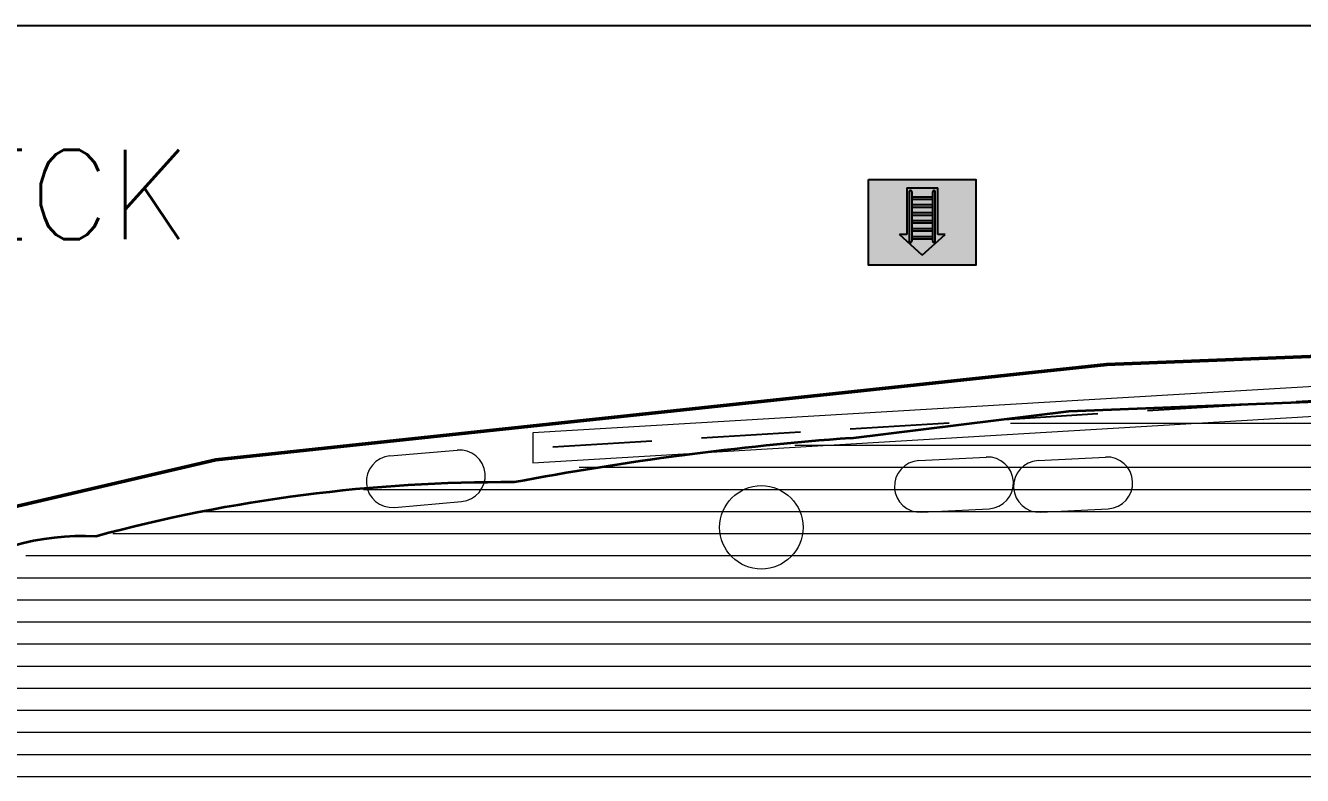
# Model space of a CAD drawing. Header units: millimetres. Extents: x -5000 to 92500, y -73000 to 27580.
# Drawn here: x 3945 to 10375, y -5773 to -2000 of the extents above; entities that cross this region are included whole.
import ezdxf
from ezdxf.enums import TextEntityAlignment as Align

# ---------------------------------------------------------------- set-up
doc = ezdxf.new("R2010")
doc.units = ezdxf.units.MM
doc.linetypes.add('DASHED_S', pattern=[750, 500, -250])
for name, color, linetype in [('axe', 141, 'Continuous'), ('dotted', 140, 'Continuous'), ('FIRE LINE', 1, 'Continuous'), ('HATCH', 1, 'Continuous'), ('INER2', 151, 'Continuous'), ('out line', 230, 'Continuous')]:
    doc.layers.add(name, color=color, linetype=linetype)
for name, color, linetype, lineweight in [('DASHED', 8, 'DASHED_S', 25), ('DETAIL', 9, 'Continuous', 13), ('HULL', 7, 'Continuous', 50), ('STRUCT', 7, 'Continuous', 35), ('SYM-LSA', 3, 'Continuous', 18), ('TEXT', 7, 'Continuous', 18)]:
    doc.layers.add(name, color=color, linetype=linetype, lineweight=lineweight)
doc.styles.add('ROMANS', font='romans.shx')
picture_1 = doc.add_image_def('image1.png', size_in_pixel=(1175, 900))

# ---------------------------------------------------------------- blocks, each defined once
blk = doc.blocks.new('LD')
at = {"layer": 'axe'}
h = blk.add_hatch(color=256, dxfattribs=at)
h.paths.add_polyline_path([(-2247.184147807518, -1012.7860581190057), (-2247.2716097643774, -1012.7860581190057), (-2247.2716097643774, -1012.225139303244), (-2247.64612401653, -1012.225139303244), (-2247.64612401653, -1012.7860581190059), (-2247.7335859733885, -1012.7860581190057), (-2247.4588668904535, -1013.0352998139039)])
h.paths.add_polyline_path([(-2247.585943628988, -1012.8387179220613), (-2247.585943628988, -1012.8660521801215, -1), (-2247.6160338227587, -1012.8660521801215), (-2247.6160338227587, -1012.2702745939005, -1), (-2247.585943628988, -1012.2702745939005), (-2247.585943628988, -1012.3302078614671), (-2247.331790151919, -1012.3302078614671), (-2247.331790151919, -1012.2702745939005, -1), (-2247.301699958148, -1012.2702745939005), (-2247.301699958148, -1012.8660521801215, -1), (-2247.331790151919, -1012.8660521801215), (-2247.331790151919, -1012.8387179220613)])
at = {"layer": 'FIRE LINE'}
h = blk.add_hatch(color=255, dxfattribs=at)
h.paths.add_polyline_path([(-2247.332094005239, -1012.8086277282904), (-2247.332094005239, -1012.7430339486966), (-2247.586247482308, -1012.7430339486966), (-2247.586247482308, -1012.8086277282904)])
h.paths.add_polyline_path([(-2247.586247482308, -1012.6473499753321), (-2247.586247482308, -1012.7129437549258), (-2247.332094005239, -1012.7129437549258), (-2247.332094005239, -1012.6473499753321)])
h.paths.add_polyline_path([(-2247.586247482308, -1012.5516660019673), (-2247.586247482308, -1012.6172597815611), (-2247.332094005239, -1012.6172597815611), (-2247.332094005239, -1012.5516660019673)])
h.paths.add_polyline_path([(-2247.586247482308, -1012.4559820286025), (-2247.586247482308, -1012.5215758081965), (-2247.332094005239, -1012.5215758081965), (-2247.332094005239, -1012.4559820286025)])
h.paths.add_polyline_path([(-2247.586247482308, -1012.360298055238), (-2247.586247482308, -1012.4258918348318), (-2247.332094005239, -1012.4258918348318), (-2247.332094005239, -1012.360298055238)])
at = {"layer": 'HATCH'}
h = blk.add_hatch(color=80, dxfattribs=at)
h.paths.add_polyline_path([(-2247.3020038114682, -1012.2702745939005, 1), (-2247.332094005239, -1012.2702745939005), (-2247.332094005239, -1012.8660521801215, 1), (-2247.3020038114682, -1012.8660521801215)])
h.paths.add_polyline_path([(-2247.586247482308, -1012.8086277282904), (-2247.586247482308, -1012.8387179220613), (-2247.332094005239, -1012.8387179220613), (-2247.332094005239, -1012.8086277282904)])
h.paths.add_polyline_path([(-2247.332094005239, -1012.7430339486966), (-2247.332094005239, -1012.7129437549258), (-2247.586247482308, -1012.7129437549258), (-2247.586247482308, -1012.7430339486966)])
h.paths.add_polyline_path([(-2247.332094005239, -1012.6473499753321), (-2247.332094005239, -1012.6172597815611), (-2247.586247482308, -1012.6172597815611), (-2247.586247482308, -1012.6473499753321)])
h.paths.add_polyline_path([(-2247.332094005239, -1012.5516660019673), (-2247.332094005239, -1012.5215758081965), (-2247.586247482308, -1012.5215758081965), (-2247.586247482308, -1012.5516660019673)])
h.paths.add_polyline_path([(-2247.586247482308, -1012.4258918348318), (-2247.586247482308, -1012.4559820286025), (-2247.332094005239, -1012.4559820286025), (-2247.332094005239, -1012.4258918348318)])
h.paths.add_polyline_path([(-2247.332094005239, -1012.360298055238), (-2247.332094005239, -1012.3302078614671), (-2247.586247482308, -1012.3302078614671), (-2247.586247482308, -1012.360298055238)])
h.paths.add_polyline_path([(-2247.586247482308, -1012.2702745939005, 1), (-2247.6163376760787, -1012.2702745939005), (-2247.6163376760787, -1012.8660521801215, 1), (-2247.586247482308, -1012.8660521801215)])
at = {"layer": 'INER2'}
blk.add_hatch(color=80, dxfattribs=at).paths.add_polyline_path([(-2246.813286983917, -1012.1227368799175), (-2248.109446604636, -1012.1227368799175), (-2248.109446604636, -1013.1547026981293), (-2246.813286983917, -1013.1547026981293)])
at = {"layer": 'out line'}
h = blk.add_hatch(color=8, dxfattribs=at)
h.paths.add_polyline_path([(-2247.64642786985, -1012.2251393032441), (-2247.64642786985, -1012.786058119006), (-2247.7338898267085, -1012.7860581190058), (-2247.4591707437735, -1013.035299813904), (-2247.184451660838, -1012.7860581190058), (-2247.2719136176975, -1012.7860581190058), (-2247.2719136176975, -1012.2251393032441)])
h.paths.add_polyline_path([(-2247.332094005239, -1012.3302078614672), (-2247.332094005239, -1012.2702745939006, -1), (-2247.3020038114682, -1012.2702745939006), (-2247.3020038114682, -1012.8660521801216, -1), (-2247.332094005239, -1012.8660521801216), (-2247.332094005239, -1012.8387179220614), (-2247.586247482308, -1012.8387179220614), (-2247.586247482308, -1012.8660521801216, -1), (-2247.6163376760787, -1012.8660521801216), (-2247.6163376760787, -1012.2702745939006, -1), (-2247.586247482308, -1012.2702745939006), (-2247.586247482308, -1012.3302078614672)])
at = {"layer": 'dotted', "color": 6}
for p, q in [((-2247.6468627182826, -1012.2240627464727), (-2247.6468627182826, -1012.7849815622346)), ((-2247.6468627182826, -1012.2240627464727), (-2247.27234846613, -1012.2240627464727)), ((-2247.6167725245114, -1012.2691980371292), (-2247.6167725245114, -1012.8649756233502)), ((-2247.5866823307406, -1012.2691980371292), (-2247.5866823307406, -1012.8649756233502)), ((-2247.3325288536716, -1012.8649756233502), (-2247.3325288536716, -1012.2691980371292)), ((-2247.302438659901, -1012.8649756233502), (-2247.302438659901, -1012.2691980371292)), ((-2247.27234846613, -1012.7849815622344), (-2247.27234846613, -1012.2240627464727)), ((-2247.5866823307406, -1012.3291313046958), (-2247.3325288536716, -1012.3291313046958)), ((-2247.5866823307406, -1012.3592214984667), (-2247.3325288536716, -1012.3592214984667)), ((-2247.5866823307406, -1012.4248152780605), (-2247.3325288536716, -1012.4248152780605)), ((-2247.5866823307406, -1012.4549054718314), (-2247.3325288536716, -1012.4549054718314)), ((-2247.5866823307406, -1012.5204992514252), (-2247.3325288536716, -1012.5204992514252)), ((-2247.5866823307406, -1012.550589445196), (-2247.3325288536716, -1012.550589445196)), ((-2247.5866823307406, -1012.6161832247898), (-2247.3325288536716, -1012.6161832247898)), ((-2247.5866823307406, -1012.6462734185608), (-2247.3325288536716, -1012.6462734185608)), ((-2247.5866823307406, -1012.7118671981546), (-2247.3325288536716, -1012.7118671981546)), ((-2247.6468627182826, -1012.7849815622346), (-2247.734324675141, -1012.7849815622344)), ((-2247.459605592206, -1013.0342232571326), (-2247.734324675141, -1012.7849815622344)), ((-2247.5866823307406, -1012.7419573919253), (-2247.3325288536716, -1012.7419573919253)), ((-2247.5866823307406, -1012.8075511715191), (-2247.3325288536716, -1012.8075511715191)), ((-2247.5866823307406, -1012.83764136529), (-2247.3325288536716, -1012.83764136529)), ((-2247.459605592206, -1013.0342232571326), (-2247.1848865092707, -1012.7849815622344)), ((-2247.1848865092707, -1012.7849815622344), (-2247.27234846613, -1012.7849815622344))]:
    blk.add_line(p, q, dxfattribs=at)
blk.add_lwpolyline([(-2248.107685402566, -1012.1216603231462), (-2246.8115257818467, -1012.1216603231462), (-2246.8115257818467, -1013.153626141358), (-2248.107685402566, -1013.153626141358)], close=True, dxfattribs=at)
for centre, start, end in [((-2247.601727427626, -1012.2691980371292), 0, 179.99999999999983), ((-2247.3174837567863, -1012.2691980371292), 0, 179.99999999999983), ((-2247.601727427626, -1012.8649756233502), 179.99999999999983, 0), ((-2247.3174837567863, -1012.8649756233502), 179.99999999999983, 0)]:
    blk.add_arc(centre, 0.01504509688555, start, end, dxfattribs=at)
blk = doc.blocks.new('FPR-EMBARKATION LADDER')
at = {"layer": 'dotted', "color": 1, "xscale": 0.45989954711139, "yscale": 0.45989954711139}
blk.add_blockref('LD', (1033.606059751016, 465.71184106444343), dxfattribs=at)

msp = doc.modelspace()

# ---------------------------------------------------------------- hatches: boundary and pattern name
at = {"layer": 'DETAIL'}
h = msp.add_hatch(dxfattribs=at)
h.set_pattern_fill('LINE', scale=35)
h.set_pattern_definition([(0, (0, 0), (0, 111.125), [])])
h.paths.add_polyline_path([(2950, -4920), (5000, -4400), (9300, -3960), (15000, -3710), (15000, -6160), (14230, -6160), (14230, -6520), (4000, -6520), (4000, -15480), (14230, -15480), (14230, -15840), (15000, -15840), (15000, -18290), (9300, -18040), (5000, -17600), (2950, -17080)])

# ---------------------------------------------------------------- linework, layer by layer
at = {"layer": 'DASHED'}
msp.add_line((6600, -4120), (14800, -3620), dxfattribs=at)
at = {"layer": 'DETAIL'}
for p, q in [((14900, -3550), (6500, -4050)), ((6500, -4200), (14900, -3700)), ((6500, -4050), (6500, -4200)), ((5779.316654767207, -4165.311165515175), (6118.022852118401, -4135.678212980971)), ((8443.42930478014, -4189.075273043206), (8782.963346596694, -4171.281047920605)), ((9043.42930478014, -4189.075273043206), (9382.963346596694, -4171.281047920605)), ((5801.977147881599, -4424.321787019029), (6140.683345232793, -4394.688834484825)), ((8457.036653403306, -4448.718952079395), (8796.57069521986, -4430.924726956794)), ((9057.036653403306, -4448.718952079395), (9396.57069521986, -4430.924726956794))]:
    msp.add_line(p, q, dxfattribs=at)
msp.add_circle((7650, -4525), 210, dxfattribs=at)
for centre, start, end in [((5790.646901324403, -4294.816476267102), 95, 275), ((6129.353098675597, -4265.183523732898), 275, 95), ((8789.767020908277, -4301.102887438699), 273, 93), ((9389.767020908277, -4301.102887438699), 273, 93), ((8450.232979091723, -4318.897112561301), 93, 273), ((9050.232979091723, -4318.897112561301), 93, 273)]:
    msp.add_arc(centre, 130, start, end, dxfattribs=at)
at = {"layer": 'HULL'}
for p, q in [((9390.17543859649, -3705.78947368421), (13297.437488312546, -3551.570125810251)), ((4903.42268983033, -4184.651566996936), (9390.17543859649, -3705.78947368421)), ((3097.574643749637, -4605.298574998546), (4903.42268983033, -4184.651566996936))]:
    msp.add_line(p, q, dxfattribs=at)
at = {"layer": 'STRUCT'}
for p, q in [((9199.123649516616, -3940.484325257935), (11399.780912379154, -3852.8995390868213)), ((8100, -4075.581395348837), (9199.123649516616, -3940.484325257935))]:
    msp.add_line(p, q, dxfattribs=at)
for centre, radius, start, end in [((9242.37324513259, -19338.685427649136), 15305.795024500247, 94.28034528965726, 100.68443557831345), ((6352.37729661017, -12184.129062066575), 7886.058571419152, 89.61996737638252, 105.09425197885908), ((4235.407815271545, -5863.29792775289), 1294.70087960387, 87.1940776202929, 124.35141246743501)]:
    msp.add_arc(centre, radius, start, end, dxfattribs=at)

# ---------------------------------------------------------------- block references
at = {"layer": 'SYM-LSA', "xscale": 906.54, "yscale": 906.54}
msp.add_blockref('FPR-EMBARKATION LADDER', (8460, -2990), dxfattribs=at)

# ---------------------------------------------------------------- texts
at = {"layer": 'TEXT', "style": 'ROMANS'}
msp.add_text('POOP DECK', height=450, dxfattribs=at).set_placement((3000, -2850), align=Align.MIDDLE_CENTER)

# ---------------------------------------------------------------- pictures from other files: only their frames are drawn
at = {"layer": '0-REFERENCE-IMAGE'}
image = msp.add_image(picture_1, insert=(-5000, -20000), size_in_units=(23500, 18000), dxfattribs=dict(at, fade=50))

doc.saveas('drawing.dxf')
